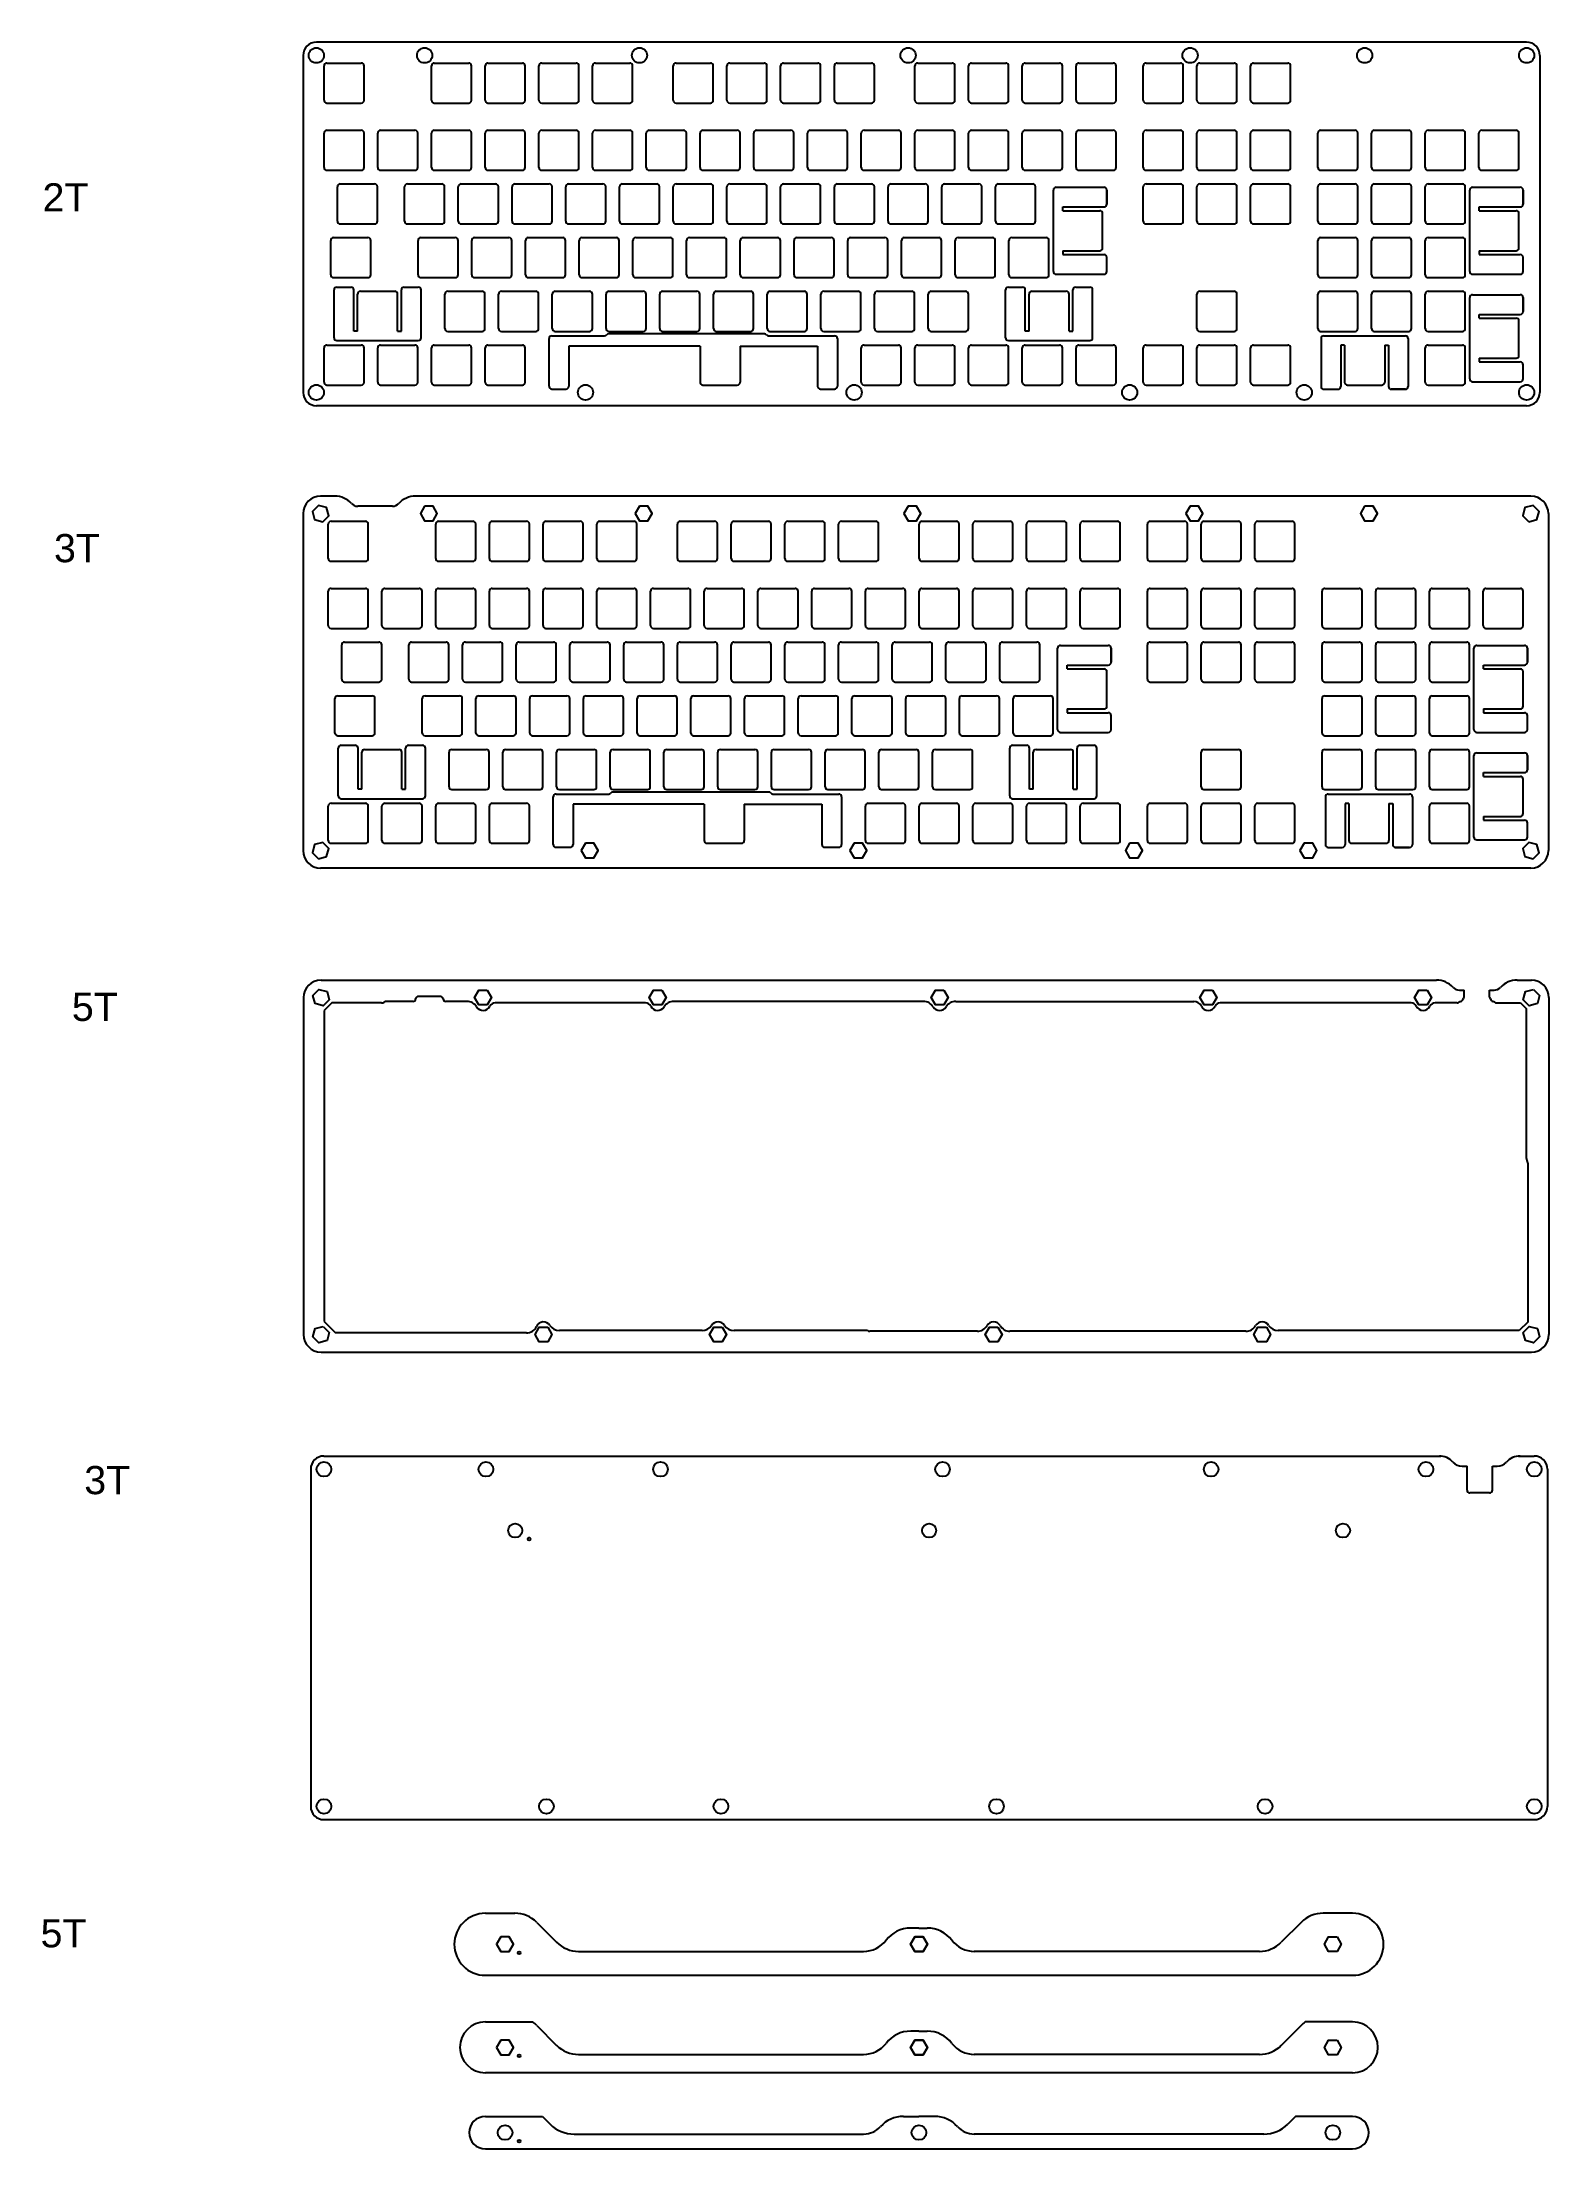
# Model space of a CAD drawing. Header units: millimetres. Extents: x 737 to 1271, y 570 to 1317.
import ezdxf

# ---------------------------------------------------------------- set-up
doc = ezdxf.new("R2010")
doc.units = ezdxf.units.MM
for name, color, linetype in [('받침5t', 122, 'Continuous'), ('보강판2t', 4, 'Continuous'), ('보강판3t', 30, 'Continuous'), ('중간5t', 150, 'Continuous'), ('하판 3t', 6, 'Continuous')]:
    doc.layers.add(name, color=color, linetype=linetype)
doc.styles.get("Standard").update_dxf_attribs({"font": 'arial.ttf'})

# ---------------------------------------------------------------- blocks, each defined once
blk = doc.blocks.new('switch hole for acrylic')
for p, q in [((-7.1, -6.1), (-7.1, 6.1)), ((-6.1, 7.1), (6.1, 7.1)), ((7.1, -6.1), (7.1, 6.1)), ((-6.1, -7.1), (6.1, -7.1))]:
    blk.add_line(p, q)
for centre, start, end in [((-6.1, 6.1), 90, 180), ((6.1, 6.1), 0, 90), ((-6.1, -6.1), 180, 270), ((6.1, -6.1), 270, 0)]:
    blk.add_arc(centre, 1, start, end)

msp = doc.modelspace()

# ---------------------------------------------------------------- linework, layer by layer
at = {"layer": '받침5t'}
for p, q in [((893.71, 653.52), (904.15, 653.52)), ((911.93, 650.3), (918.99, 643.24)), ((1183.05, 650.3), (1175.99, 643.24)), ((1201.27, 653.52), (1190.83, 653.52)), ((1047.49, 648.27), (1044.56, 648.27)), ((1047.49, 648.27), (1050.42, 648.27)), ((926.77, 640.02), (1027.88, 640.02)), ((1168.22, 640.02), (1067.11, 640.02)), ((893.71, 631.52), (1201.27, 631.52)), ((893.71, 614.96), (910.48, 614.96)), ((911.93, 613.74), (918.99, 606.68)), ((1183.05, 613.74), (1175.99, 606.68)), ((1201.27, 614.96), (1184.5, 614.96)), ((1047.49, 611.71), (1044.56, 611.71)), ((1047.49, 611.71), (1050.42, 611.71)), ((926.77, 603.46), (1027.88, 603.46)), ((1168.22, 603.46), (1067.11, 603.46)), ((1201.27, 596.96), (893.71, 596.96)), ((893.71, 581.46), (913.96, 581.46)), ((913.96, 581.46), (916.69, 578.72)), ((1041.96, 581.46), (1047.49, 581.46)), ((1053.02, 581.46), (1047.49, 581.46)), ((1181.02, 581.46), (1178.29, 578.72)), ((1201.27, 581.46), (1181.02, 581.46)), ((893.71, 569.96), (1201.27, 569.96)), ((925.18, 575.21), (1027.88, 575.21)), ((1169.8, 575.21), (1067.11, 575.21))]:
    msp.add_line(p, q, dxfattribs=at)
for points in [[(899.21, 645.12), (897.71, 642.52), (899.21, 639.92), (902.21, 639.92), (903.71, 642.52), (902.21, 645.12)], [(1045.99, 645.12), (1044.49, 642.52), (1045.99, 639.92), (1048.99, 639.92), (1050.49, 642.52), (1048.99, 645.12)], [(1048.99, 645.12), (1050.49, 642.52), (1048.99, 639.92), (1045.99, 639.92), (1044.49, 642.52), (1045.99, 645.12)], [(1195.77, 645.12), (1197.27, 642.52), (1195.77, 639.92), (1192.77, 639.92), (1191.27, 642.52), (1192.77, 645.12)], [(899.21, 608.56), (897.71, 605.96), (899.21, 603.36), (902.21, 603.36), (903.71, 605.96), (902.21, 608.56)], [(1045.99, 608.56), (1044.49, 605.96), (1045.99, 603.36), (1048.99, 603.36), (1050.49, 605.96), (1048.99, 608.56)], [(1048.99, 608.56), (1050.49, 605.96), (1048.99, 603.36), (1045.99, 603.36), (1044.49, 605.96), (1045.99, 608.56)], [(1195.77, 608.56), (1197.27, 605.96), (1195.77, 603.36), (1192.77, 603.36), (1191.27, 605.96), (1192.77, 608.56)]]:
    msp.add_lwpolyline(points, close=True, dxfattribs=at)
for centre, radius in [((905.71, 639.52), 0.5), ((905.71, 602.96), 0.5), ((900.71, 575.71), 2.6), ((1047.49, 575.71), 2.6), ((1047.49, 575.71), 2.6), ((1194.27, 575.71), 2.6), ((905.71, 572.71), 0.5)]:
    msp.add_circle(centre, radius, dxfattribs=at)
for centre, radius, start, end in [((893.71, 642.52), 11, 90, 270), ((904.15, 642.52), 11, 45, 90), ((1190.83, 642.52), 11, 90, 135), ((1201.27, 642.52), 11, 270, 90), ((926.77, 651.02), 11, 225, 270), ((1027.88, 650.02), 10, 270, 322.6168), ((1044.56, 637.27), 11, 90, 142.6168), ((1050.42, 637.27), 11, 37.3832, 90), ((1067.11, 650.02), 10, 217.3832, 270), ((1168.22, 651.02), 11, 270, 315), ((893.71, 605.96), 9, 90, 270), ((904.15, 605.96), 11, 45, 54.9032), ((1190.83, 605.96), 11, 125.0968, 135), ((1201.27, 605.96), 9, 270, 90), ((926.77, 614.46), 11, 225, 270), ((1027.88, 613.46), 10, 270, 322.6168), ((1044.56, 600.71), 11, 90, 142.6168), ((1050.42, 600.71), 11, 37.3832, 90), ((1067.11, 613.46), 10, 217.3832, 270), ((1168.22, 614.46), 11, 270, 315), ((893.71, 575.71), 5.75, 90, 270), ((925.18, 587.21), 12, 225, 270), ((1027.88, 583.21), 8, 270, 317.85164), ((1041.96, 570.46), 11, 90, 137.85164), ((1053.02, 570.46), 11, 42.14836, 90), ((1067.11, 583.21), 8, 222.14836, 270), ((1169.8, 587.21), 12, 270, 315), ((1201.27, 575.71), 5.75, 270, 90)]:
    msp.add_arc(centre, radius, start, end, dxfattribs=at)
at = {"layer": '보강판2t'}
for p, q in [((1263, 1317.24), (833.78, 1317.24)), ((829.08, 1312.54), (829.08, 1192.98)), ((1267.7, 1312.54), (1267.7, 1192.98)), ((1095.18, 1235.89), (1095.18, 1264.76)), ((1096.18, 1265.76), (1113.12, 1265.76)), ((1114.12, 1259.76), (1114.12, 1264.76)), ((1114.12, 1264.76), (1114.12, 1259.76)), ((1242.82, 1235.89), (1242.82, 1264.76)), ((1243.82, 1265.76), (1260.76, 1265.76)), ((1261.76, 1259.76), (1261.76, 1264.76)), ((1261.76, 1264.76), (1261.76, 1259.76)), ((1098.54, 1258.76), (1113.12, 1258.76)), ((1098.54, 1257.43), (1098.54, 1258.76)), ((1098.54, 1257.43), (1111.64, 1257.43)), ((1112.64, 1244.23), (1112.64, 1256.43)), ((1246.18, 1258.76), (1260.76, 1258.76)), ((1246.18, 1257.43), (1246.18, 1258.76)), ((1246.18, 1257.43), (1259.28, 1257.43)), ((1260.28, 1244.23), (1260.28, 1256.43)), ((1098.54, 1243.23), (1098.54, 1241.89)), ((1098.54, 1243.23), (1111.64, 1243.23)), ((1098.54, 1241.89), (1113.12, 1241.89)), ((1114.12, 1235.89), (1114.12, 1240.89)), ((1246.18, 1243.23), (1246.18, 1241.89)), ((1246.18, 1243.23), (1259.28, 1243.23)), ((1246.18, 1241.89), (1260.76, 1241.89)), ((1261.76, 1235.89), (1261.76, 1240.89)), ((1096.18, 1234.89), (1113.12, 1234.89)), ((1243.82, 1234.89), (1260.76, 1234.89)), ((840.07, 1212.4), (840.07, 1229.34)), ((841.07, 1230.34), (846.07, 1230.34)), ((847.07, 1214.75), (847.07, 1229.34)), ((848.41, 1214.75), (848.41, 1227.85)), ((849.41, 1228.85), (861.61, 1228.85)), ((862.61, 1214.75), (862.61, 1227.85)), ((863.94, 1214.75), (863.94, 1229.34)), ((864.94, 1230.34), (869.94, 1230.34)), ((870.94, 1212.4), (870.94, 1229.34)), ((1078.19, 1212.4), (1078.19, 1229.34)), ((1079.19, 1230.34), (1084.19, 1230.34)), ((1085.19, 1214.75), (1085.19, 1229.34)), ((1086.53, 1214.75), (1086.53, 1227.85)), ((1087.53, 1228.85), (1099.73, 1228.85)), ((1100.73, 1214.75), (1100.73, 1227.85)), ((1102.07, 1214.75), (1102.07, 1229.34)), ((1103.07, 1230.34), (1108.07, 1230.34)), ((1109.07, 1212.4), (1109.07, 1229.34)), ((1242.82, 1197.79), (1242.82, 1226.66)), ((1243.82, 1227.66), (1260.76, 1227.66)), ((1261.76, 1221.66), (1261.76, 1226.66)), ((1261.76, 1226.66), (1261.76, 1221.66)), ((1246.18, 1220.66), (1260.76, 1220.66)), ((1246.18, 1219.33), (1246.18, 1220.66)), ((1246.18, 1219.33), (1259.28, 1219.33)), ((1260.28, 1206.13), (1260.28, 1218.33)), ((841.07, 1211.4), (869.94, 1211.4)), ((848.41, 1214.75), (847.07, 1214.75)), ((862.61, 1214.75), (863.94, 1214.75)), ((916.3, 1195.18), (916.3, 1212.06)), ((917.3, 1213.06), (935.99, 1213.06)), ((992.66, 1213.76), (937.51, 1213.76)), ((994.18, 1213.06), (1017.55, 1213.06)), ((1018.55, 1212.06), (1018.55, 1195.18)), ((1079.19, 1211.4), (1108.07, 1211.4)), ((1086.53, 1214.75), (1085.19, 1214.75)), ((1100.73, 1214.75), (1102.07, 1214.75)), ((1190.11, 1212.06), (1190.11, 1195.12)), ((1191.11, 1213.06), (1219.99, 1213.06)), ((1220.99, 1212.06), (1220.99, 1195.12)), ((923.3, 1209.4), (923.3, 1195.18)), ((969.85, 1209.4), (923.3, 1209.4)), ((969.85, 1209.4), (969.85, 1196.6)), ((984.05, 1209.4), (1011.55, 1209.4)), ((984.05, 1209.4), (984.05, 1196.6)), ((1011.55, 1209.4), (1011.55, 1195.18)), ((1197.11, 1209.7), (1197.11, 1195.12)), ((1198.45, 1209.7), (1197.11, 1209.7)), ((1198.45, 1209.7), (1198.45, 1196.6)), ((1212.65, 1209.7), (1213.99, 1209.7)), ((1212.65, 1209.7), (1212.65, 1196.6)), ((1213.99, 1209.7), (1213.99, 1195.12)), ((1246.18, 1205.13), (1246.18, 1203.79)), ((1246.18, 1205.13), (1259.28, 1205.13)), ((1246.18, 1203.79), (1260.76, 1203.79)), ((1243.82, 1196.79), (1260.76, 1196.79)), ((1261.76, 1197.79), (1261.76, 1202.79)), ((1263, 1188.28), (833.78, 1188.28)), ((917.3, 1194.18), (922.39, 1194.18)), ((970.85, 1195.6), (983.05, 1195.6)), ((1012.55, 1194.18), (1017.55, 1194.18)), ((1191.11, 1194.12), (1196.11, 1194.12)), ((1199.45, 1195.6), (1211.65, 1195.6)), ((1214.99, 1194.12), (1219.99, 1194.12)), ((1219.99, 1194.12), (1214.99, 1194.12))]:
    msp.add_line(p, q, dxfattribs=at)
for centre in [(833.78, 1312.54), (872.18, 1312.54), (948.38, 1312.54), (1043.63, 1312.54), (1143.64, 1312.54), (1205.55, 1312.54), (1263, 1312.54), (833.78, 1192.98), (929.23, 1192.98), (1024.48, 1192.98), (1122.21, 1192.98), (1184.12, 1192.98), (1263, 1192.98)]:
    msp.add_circle(centre, 2.7, dxfattribs=at)
for centre, radius, start, end in [((833.78, 1312.54), 4.7, 90, 180), ((1263, 1312.54), 4.7, 0, 90), ((1096.18, 1264.76), 1, 90, 180), ((1113.12, 1264.76), 1, 0, 90), ((1113.12, 1264.76), 1, 360, 90), ((1243.82, 1264.76), 1, 90, 180), ((1260.76, 1264.76), 1, 0, 90), ((1260.76, 1264.76), 1, 360, 90), ((1111.64, 1256.43), 1, 0, 90), ((1113.12, 1259.76), 1, 270, 0), ((1259.28, 1256.43), 1, 0, 90), ((1260.76, 1259.76), 1, 270, 0), ((1111.64, 1244.23), 1, 270, 0), ((1113.12, 1240.89), 1, 0, 90), ((1259.28, 1244.23), 1, 270, 0), ((1260.76, 1240.89), 1, 0, 90), ((1096.18, 1235.89), 1, 180, 270), ((1113.12, 1235.89), 1, 270, 0), ((1243.82, 1235.89), 1, 180, 270), ((1260.76, 1235.89), 1, 270, 0), ((841.07, 1229.34), 1, 90, 180), ((846.07, 1229.34), 1, 360, 90), ((849.41, 1227.85), 1, 90, 180), ((861.61, 1227.85), 1, 0, 90), ((864.94, 1229.34), 1, 90, 180), ((869.94, 1229.34), 1, 360, 90), ((1079.19, 1229.34), 1, 90, 180), ((1084.19, 1229.34), 1, 360, 90), ((1087.53, 1227.85), 1, 90, 180), ((1099.73, 1227.85), 1, 0, 90), ((1103.07, 1229.34), 1, 90, 180), ((1108.07, 1229.34), 1, 360, 90), ((1243.82, 1226.66), 1, 90, 180), ((1260.76, 1226.66), 1, 0, 90), ((1260.76, 1226.66), 1, 360, 90), ((1259.28, 1218.33), 1, 0, 90), ((1260.76, 1221.66), 1, 270, 0), ((841.07, 1212.4), 1, 180, 270), ((869.94, 1212.4), 1, 270, 360), ((917.3, 1212.06), 1, 90, 180), ((935.99, 1214.06), 1, 270, 319.4584), ((937.51, 1212.76), 1, 90, 139.4584), ((992.66, 1212.76), 1, 40.5416, 90), ((994.18, 1214.06), 1, 220.5416, 270), ((1017.55, 1212.06), 1, 0, 90), ((1079.19, 1212.4), 1, 180, 270), ((1108.07, 1212.4), 1, 270, 0), ((1191.11, 1212.06), 1, 90, 180), ((1219.99, 1212.06), 1, 0, 90), ((1259.28, 1206.13), 1, 270, 0), ((1260.76, 1202.79), 1, 0, 90), ((970.85, 1196.6), 1, 180, 270), ((983.05, 1196.6), 1, 270, 0), ((1199.45, 1196.6), 1, 180, 270), ((1211.65, 1196.6), 1, 270, 0), ((1243.82, 1197.79), 1, 180, 270), ((1260.76, 1197.79), 1, 270, 0), ((833.78, 1192.98), 4.7, 180, 270), ((917.3, 1195.18), 1, 180, 270), ((922.3, 1195.18), 1, 270, 0), ((1012.55, 1195.18), 1, 180, 270), ((1017.55, 1195.18), 1, 270, 0), ((1191.11, 1195.12), 1, 180, 270), ((1196.11, 1195.12), 1, 270, 0), ((1214.99, 1195.12), 1, 180, 270), ((1219.99, 1195.12), 1, 270, 0), ((1219.99, 1195.12), 1, 270, 360), ((1263, 1192.98), 4.7, 270, 0)]:
    msp.add_arc(centre, radius, start, end, dxfattribs=at)
at = {"layer": '보강판3t'}
for p, q in [((840.32, 1156.22), (835.28, 1156.22)), ((860.8, 1152.63), (848.45, 1152.63)), ((1264.5, 1156.22), (868.93, 1156.22)), ((829.08, 1150.02), (829.08, 1030.46)), ((1270.7, 1150.02), (1270.7, 1030.46)), ((1096.68, 1073.37), (1096.68, 1102.25)), ((1097.68, 1103.25), (1114.62, 1103.25)), ((1115.62, 1097.25), (1115.62, 1102.25)), ((1115.62, 1102.25), (1115.62, 1097.25)), ((1244.32, 1073.37), (1244.32, 1102.25)), ((1245.32, 1103.25), (1262.26, 1103.25)), ((1263.26, 1097.25), (1263.26, 1102.25)), ((1263.26, 1102.25), (1263.26, 1097.25)), ((1100.04, 1096.25), (1114.62, 1096.25)), ((1100.04, 1094.91), (1100.04, 1096.25)), ((1100.04, 1094.91), (1113.14, 1094.91)), ((1114.14, 1081.71), (1114.14, 1093.91)), ((1247.68, 1096.25), (1262.26, 1096.25)), ((1247.68, 1094.91), (1247.68, 1096.25)), ((1247.68, 1094.91), (1260.78, 1094.91)), ((1261.78, 1081.71), (1261.78, 1093.91)), ((1100.04, 1080.71), (1100.04, 1079.37)), ((1100.04, 1080.71), (1113.14, 1080.71)), ((1100.04, 1079.37), (1114.62, 1079.37)), ((1115.62, 1073.37), (1115.62, 1078.37)), ((1247.68, 1080.71), (1247.68, 1079.37)), ((1247.68, 1080.71), (1260.78, 1080.71)), ((1247.68, 1079.37), (1262.26, 1079.37)), ((1263.26, 1073.37), (1263.26, 1078.37)), ((1097.68, 1072.37), (1114.62, 1072.37)), ((1245.32, 1072.37), (1262.26, 1072.37)), ((841.57, 1049.88), (841.57, 1066.82)), ((842.57, 1067.82), (847.57, 1067.82)), ((848.57, 1052.23), (848.57, 1066.82)), ((849.91, 1052.23), (849.91, 1065.33)), ((850.91, 1066.33), (863.11, 1066.33)), ((864.11, 1052.23), (864.11, 1065.33)), ((865.44, 1052.23), (865.44, 1066.82)), ((866.44, 1067.82), (871.44, 1067.82)), ((872.44, 1049.88), (872.44, 1066.82)), ((1079.69, 1049.88), (1079.69, 1066.82)), ((1080.69, 1067.82), (1085.69, 1067.82)), ((1086.69, 1052.23), (1086.69, 1066.82)), ((1088.03, 1052.23), (1088.03, 1065.33)), ((1089.03, 1066.33), (1101.23, 1066.33)), ((1102.23, 1052.23), (1102.23, 1065.33)), ((1103.57, 1052.23), (1103.57, 1066.82)), ((1104.57, 1067.82), (1109.57, 1067.82)), ((1110.57, 1049.88), (1110.57, 1066.82)), ((1244.32, 1035.27), (1244.32, 1064.15)), ((1245.32, 1065.15), (1262.26, 1065.15)), ((1263.26, 1059.15), (1263.26, 1064.15)), ((1263.26, 1064.15), (1263.26, 1059.15)), ((1247.68, 1058.15), (1262.26, 1058.15)), ((1247.68, 1056.81), (1247.68, 1058.15)), ((1247.68, 1056.81), (1260.78, 1056.81)), ((1261.78, 1043.61), (1261.78, 1055.81)), ((842.57, 1048.88), (871.44, 1048.88)), ((849.91, 1052.23), (848.57, 1052.23)), ((864.11, 1052.23), (865.44, 1052.23)), ((917.8, 1032.66), (917.8, 1049.54)), ((918.8, 1050.54), (937.49, 1050.54)), ((924.8, 1046.88), (924.8, 1032.66)), ((971.35, 1046.88), (924.8, 1046.88)), ((994.16, 1051.24), (939.01, 1051.24)), ((971.35, 1046.88), (971.35, 1034.08)), ((985.55, 1046.88), (1013.05, 1046.88)), ((985.55, 1046.88), (985.55, 1034.08)), ((995.68, 1050.54), (1019.05, 1050.54)), ((1013.05, 1046.88), (1013.05, 1032.66)), ((1020.05, 1049.54), (1020.05, 1032.66)), ((1080.69, 1048.88), (1109.57, 1048.88)), ((1088.03, 1052.23), (1086.69, 1052.23)), ((1102.23, 1052.23), (1103.57, 1052.23)), ((1191.61, 1049.54), (1191.61, 1032.6)), ((1192.61, 1050.54), (1221.49, 1050.54)), ((1198.61, 1047.18), (1198.61, 1032.6)), ((1199.95, 1047.18), (1198.61, 1047.18)), ((1199.95, 1047.18), (1199.95, 1034.08)), ((1214.15, 1047.18), (1215.49, 1047.18)), ((1214.15, 1047.18), (1214.15, 1034.08)), ((1215.49, 1047.18), (1215.49, 1032.6)), ((1222.49, 1049.54), (1222.49, 1032.6)), ((1247.68, 1042.61), (1247.68, 1041.27)), ((1247.68, 1042.61), (1260.78, 1042.61)), ((1247.68, 1041.27), (1262.26, 1041.27)), ((1263.26, 1035.27), (1263.26, 1040.27)), ((918.8, 1031.66), (923.89, 1031.66)), ((972.35, 1033.08), (984.55, 1033.08)), ((1014.05, 1031.66), (1019.05, 1031.66)), ((1192.61, 1031.6), (1197.61, 1031.6)), ((1200.95, 1033.08), (1213.15, 1033.08)), ((1216.49, 1031.6), (1221.49, 1031.6)), ((1221.49, 1031.6), (1216.49, 1031.6)), ((1245.32, 1034.27), (1262.26, 1034.27)), ((1264.5, 1024.26), (835.28, 1024.26))]:
    msp.add_line(p, q, dxfattribs=at)
for points in [[(833.15, 1147.9), (836.05, 1147.12), (838.18, 1149.25), (837.4, 1152.15), (834.5, 1152.92), (832.38, 1150.8)], [(872.17, 1152.62), (870.67, 1150.02), (872.17, 1147.42), (875.18, 1147.42), (876.68, 1150.02), (875.18, 1152.62)], [(948.37, 1152.62), (946.87, 1150.02), (948.37, 1147.42), (951.38, 1147.42), (952.88, 1150.02), (951.38, 1152.62)], [(1043.62, 1152.62), (1042.12, 1150.02), (1043.62, 1147.42), (1046.63, 1147.42), (1048.13, 1150.02), (1046.63, 1152.62)], [(1143.64, 1152.62), (1142.14, 1150.02), (1143.64, 1147.42), (1146.64, 1147.42), (1148.14, 1150.02), (1146.64, 1152.62)], [(1205.55, 1152.62), (1204.05, 1150.02), (1205.55, 1147.42), (1208.55, 1147.42), (1210.05, 1150.02), (1208.55, 1152.62)], [(1263.72, 1147.12), (1266.62, 1147.9), (1267.4, 1150.8), (1265.28, 1152.92), (1262.38, 1152.15), (1261.6, 1149.25)], [(834.5, 1027.56), (837.4, 1028.34), (838.18, 1031.24), (836.05, 1033.36), (833.15, 1032.58), (832.38, 1029.68)], [(929.23, 1033.06), (927.73, 1030.46), (929.23, 1027.86), (932.23, 1027.86), (933.73, 1030.46), (932.23, 1033.06)], [(1024.48, 1033.06), (1022.98, 1030.46), (1024.48, 1027.86), (1027.48, 1027.86), (1028.98, 1030.46), (1027.48, 1033.06)], [(1122.21, 1033.06), (1120.7, 1030.46), (1122.21, 1027.86), (1125.21, 1027.86), (1126.71, 1030.46), (1125.21, 1033.06)], [(1184.12, 1033.06), (1182.62, 1030.46), (1184.12, 1027.86), (1187.12, 1027.86), (1188.62, 1030.46), (1187.12, 1033.06)], [(1262.38, 1028.34), (1265.28, 1027.56), (1267.4, 1029.68), (1266.62, 1032.58), (1263.72, 1033.36), (1261.6, 1031.24)]]:
    msp.add_lwpolyline(points, close=True, dxfattribs=at)
for centre, radius, start, end in [((835.28, 1150.02), 6.2, 90, 180), ((840.32, 1148.22), 8, 42.32833, 90), ((848.45, 1155.63), 3, 222.32833, 270), ((860.8, 1155.63), 3, 270, 317.67167), ((868.93, 1148.22), 8, 90, 137.67167), ((1264.5, 1150.02), 6.2, 0, 90), ((1097.68, 1102.25), 1, 90, 180), ((1114.62, 1102.25), 1, 0, 90), ((1114.62, 1102.25), 1, 360, 90), ((1245.32, 1102.25), 1, 90, 180), ((1262.26, 1102.25), 1, 0, 90), ((1262.26, 1102.25), 1, 360, 90), ((1113.14, 1093.91), 1, 0, 90), ((1114.62, 1097.25), 1, 270, 0), ((1260.78, 1093.91), 1, 0, 90), ((1262.26, 1097.25), 1, 270, 0), ((1113.14, 1081.71), 1, 270, 0), ((1114.62, 1078.37), 1, 0, 90), ((1260.78, 1081.71), 1, 270, 0), ((1262.26, 1078.37), 1, 0, 90), ((1097.68, 1073.37), 1, 180, 270), ((1114.62, 1073.37), 1, 270, 0), ((1245.32, 1073.37), 1, 180, 270), ((1262.26, 1073.37), 1, 270, 0), ((842.57, 1066.82), 1, 90, 180), ((847.57, 1066.82), 1, 360, 90), ((850.91, 1065.33), 1, 90, 180), ((863.11, 1065.33), 1, 0, 90), ((866.44, 1066.82), 1, 90, 180), ((871.44, 1066.82), 1, 360, 90), ((1080.69, 1066.82), 1, 90, 180), ((1085.69, 1066.82), 1, 360, 90), ((1089.03, 1065.33), 1, 90, 180), ((1101.23, 1065.33), 1, 0, 90), ((1104.57, 1066.82), 1, 90, 180), ((1109.57, 1066.82), 1, 360, 90), ((1245.32, 1064.15), 1, 90, 180), ((1262.26, 1064.15), 1, 0, 90), ((1262.26, 1064.15), 1, 360, 90), ((1260.78, 1055.81), 1, 0, 90), ((1262.26, 1059.15), 1, 270, 0), ((842.57, 1049.88), 1, 180, 270), ((871.44, 1049.88), 1, 270, 360), ((918.8, 1049.54), 1, 90, 180), ((937.49, 1051.54), 1, 270, 319.4584), ((939.01, 1050.24), 1, 90, 139.4584), ((994.16, 1050.24), 1, 40.5416, 90), ((995.68, 1051.54), 1, 220.5416, 270), ((1019.05, 1049.54), 1, 0, 90), ((1080.69, 1049.88), 1, 180, 270), ((1109.57, 1049.88), 1, 270, 0), ((1192.61, 1049.54), 1, 90, 180), ((1221.49, 1049.54), 1, 0, 90), ((1260.78, 1043.61), 1, 270, 0), ((1262.26, 1040.27), 1, 0, 90), ((918.8, 1032.66), 1, 180, 270), ((923.8, 1032.66), 1, 270, 0), ((972.35, 1034.08), 1, 180, 270), ((984.55, 1034.08), 1, 270, 0), ((1014.05, 1032.66), 1, 180, 270), ((1019.05, 1032.66), 1, 270, 0), ((1192.61, 1032.6), 1, 180, 270), ((1197.61, 1032.6), 1, 270, 0), ((1200.95, 1034.08), 1, 180, 270), ((1213.15, 1034.08), 1, 270, 0), ((1216.49, 1032.6), 1, 180, 270), ((1221.49, 1032.6), 1, 270, 0), ((1221.49, 1032.6), 1, 270, 360), ((1245.32, 1035.27), 1, 180, 270), ((1262.26, 1035.27), 1, 270, 0), ((835.28, 1030.46), 6.2, 180, 270), ((1264.5, 1030.46), 6.2, 270, 0)]:
    msp.add_arc(centre, radius, start, end, dxfattribs=at)
at = {"layer": '중간5t'}
for p, q in [((835.45, 984.55), (1231.02, 984.55)), ((1239.15, 980.96), (1240.83, 980.96)), ((1240.83, 978.52), (1240.83, 980.96)), ((1249.83, 980.96), (1251.5, 980.96)), ((1249.83, 978.52), (1249.83, 980.96)), ((1259.64, 984.55), (1264.68, 984.55)), ((829.25, 978.35), (829.25, 858.79)), ((839.25, 976.45), (836.5, 973.7)), ((836.5, 973.7), (836.5, 863.44)), ((856.88, 976.45), (839.25, 976.45)), ((868, 976.95), (858.82, 976.95)), ((877.72, 978.75), (869.99, 978.75)), ((887.19, 976.95), (879.71, 976.95)), ((950.56, 976.45), (897.16, 976.45)), ((1049.11, 976.95), (960.53, 976.95)), ((1060.54, 976.95), (1144.96, 976.95)), ((1222.02, 976.45), (1154.33, 976.45)), ((1238.35, 976.45), (1230.53, 976.45)), ((1252.3, 976.45), (1260.88, 976.45)), ((1260.88, 976.45), (1262.88, 974.45)), ((1262.88, 974.45), (1262.88, 921.57)), ((1270.88, 978.35), (1270.88, 858.79)), ((1263.38, 919.63), (1263.38, 863.19)), ((836.5, 863.44), (840.55, 859.39)), ((908.25, 859.39), (840.55, 859.39)), ((970.6, 860.19), (919.98, 860.19)), ((1029.2, 860.19), (981.9, 860.19)), ((1068.2, 859.99), (1030.08, 859.99)), ((1163.45, 859.99), (1079.74, 859.99)), ((1260.38, 860.19), (1174.87, 860.19)), ((1263.38, 863.19), (1260.38, 860.19)), ((835.45, 852.59), (1264.68, 852.59))]:
    msp.add_line(p, q, dxfattribs=at)
for points in [[(837.58, 980.47), (838.35, 977.57), (836.23, 975.45), (833.33, 976.23), (832.55, 979.12), (834.68, 981.25)], [(894.4, 980.95), (895.91, 978.35), (894.4, 975.75), (891.4, 975.75), (889.9, 978.35), (891.4, 980.95)], [(956.32, 980.95), (957.82, 978.35), (956.32, 975.75), (953.31, 975.75), (951.81, 978.35), (953.31, 980.95)], [(1056.33, 980.95), (1057.83, 978.35), (1056.33, 975.75), (1053.33, 975.75), (1051.83, 978.35), (1053.33, 980.95)], [(1151.58, 980.95), (1153.08, 978.35), (1151.58, 975.75), (1148.58, 975.75), (1147.08, 978.35), (1148.58, 980.95)], [(1227.78, 980.95), (1229.28, 978.35), (1227.78, 975.75), (1224.78, 975.75), (1223.28, 978.35), (1224.78, 980.95)], [(1265.45, 981.25), (1267.58, 979.12), (1266.8, 976.23), (1263.9, 975.45), (1261.78, 977.57), (1262.56, 980.47)], [(836.23, 861.69), (838.35, 859.56), (837.58, 856.66), (834.68, 855.89), (832.55, 858.01), (833.33, 860.91)], [(915.84, 861.39), (917.34, 858.79), (915.84, 856.19), (912.83, 856.19), (911.33, 858.79), (912.83, 861.39)], [(977.75, 861.39), (979.25, 858.79), (977.75, 856.19), (974.75, 856.19), (973.24, 858.79), (974.75, 861.39)], [(1075.47, 861.39), (1076.97, 858.79), (1075.47, 856.19), (1072.47, 856.19), (1070.97, 858.79), (1072.47, 861.39)], [(1170.72, 861.39), (1172.22, 858.79), (1170.72, 856.19), (1167.72, 856.19), (1166.22, 858.79), (1167.72, 861.39)], [(1266.8, 860.91), (1267.58, 858.01), (1265.45, 855.89), (1262.56, 856.66), (1261.78, 859.56), (1263.9, 861.69)]]:
    msp.add_lwpolyline(points, close=True, dxfattribs=at)
for centre, radius, start, end in [((835.45, 978.35), 6.2, 90, 180), ((1231.02, 976.55), 8, 42.32833, 90), ((1239.15, 983.96), 3, 222.32833, 270), ((1251.5, 983.96), 3, 270, 317.67167), ((1259.64, 976.55), 8, 90, 137.67167), ((1264.68, 978.35), 6.2, 0, 90), ((856.88, 978.45), 2, 270, 298.95502), ((858.82, 974.95), 2, 90, 118.95502), ((868, 977.95), 1, 270, 354.26083), ((869.99, 977.75), 1, 90, 174.26083), ((877.72, 977.75), 1, 5.73917, 90), ((879.71, 977.95), 1, 185.73917, 270), ((887.19, 972.95), 4, 31.49257, 90), ((892.9, 976.45), 2.7, 211.49257, 334.81566), ((897.16, 974.45), 2, 90, 154.81566), ((950.56, 974.45), 2, 25.18434, 90), ((954.82, 976.45), 2.7, 205.18434, 328.50743), ((960.53, 972.95), 4, 90, 148.50743), ((1049.11, 972.95), 4, 31.49257, 90), ((1054.83, 976.45), 2.7, 211.49257, 328.50743), ((1060.54, 972.95), 4, 90, 148.50743), ((1144.96, 973.95), 3, 26.01437, 90), ((1150.08, 976.45), 2.7, 206.01437, 334.81566), ((1154.33, 974.45), 2, 90, 154.81566), ((1222.02, 974.45), 2, 25.18434, 90), ((1226.28, 976.45), 2.7, 205.18434, 334.81566), ((1230.53, 974.45), 2, 90, 154.81566), ((1238.35, 977.45), 1, 270, 311.93278), ((1239.69, 975.96), 1, 96.31677, 131.93283), ((1239.47, 977.95), 1, 276.31677, 354.26083), ((1241.46, 977.75), 1, 129.28365, 174.26083), ((1249.19, 977.75), 1, 5.73917, 50.71635), ((1251.18, 977.95), 1, 185.73917, 263.68323), ((1250.96, 975.96), 1, 48.06717, 83.68323), ((1252.3, 977.45), 1, 228.06717, 270), ((1264.88, 921.57), 2, 180, 208.95502), ((1261.38, 919.63), 2, 0, 28.95502), ((908.25, 863.39), 4, 270, 335.29726), ((914.33, 860.59), 2.7, 32.50094, 155.29726), ((919.98, 864.19), 4, 212.50094, 270), ((970.6, 864.19), 4, 270, 327.49906), ((976.25, 860.59), 2.7, 32.50094, 147.49906), ((981.9, 864.19), 4, 212.50094, 270), ((1030.08, 861.99), 2, 244.15807, 270), ((1068.2, 863.99), 4, 270, 329.50503), ((1073.97, 860.59), 2.7, 30.49497, 149.50503), ((1079.74, 863.99), 4, 210.49497, 270), ((1163.45, 863.99), 4, 270, 329.50503), ((1169.22, 860.59), 2.7, 32.50094, 149.50503), ((1174.87, 864.19), 4, 212.50094, 270), ((835.45, 858.79), 6.2, 180, 270), ((1264.68, 858.79), 6.2, 270, 0)]:
    msp.add_arc(centre, radius, start, end, dxfattribs=at)
at = {"layer": '하판 3t'}
for p, q in [((836.47, 815.71), (1232.52, 815.71)), ((1260.17, 815.71), (1265.7, 815.71)), ((831.77, 811.01), (831.77, 691.45)), ((1240.17, 812.12), (1241.85, 812.12)), ((1241.85, 803.62), (1241.85, 812.12)), ((1250.85, 803.62), (1250.85, 812.12)), ((1250.85, 812.12), (1252.52, 812.12)), ((1270.4, 811.01), (1270.4, 691.45)), ((1249.85, 802.62), (1242.85, 802.62)), ((836.47, 686.75), (1265.7, 686.75))]:
    msp.add_line(p, q, dxfattribs=at)
for centre, radius in [((836.47, 811.01), 2.6), ((893.92, 811.01), 2.6), ((955.83, 811.01), 2.6), ((1055.85, 811.01), 2.6), ((1151.1, 811.01), 2.6), ((1227.3, 811.01), 2.6), ((1265.7, 811.01), 2.6), ((904.3, 789.28), 2.5), ((909.3, 786.28), 0.5), ((1051.08, 789.28), 2.5), ((1197.86, 789.28), 2.5), ((836.47, 691.45), 2.6), ((915.35, 691.45), 2.6), ((977.26, 691.45), 2.6), ((1074.99, 691.45), 2.6), ((1170.24, 691.45), 2.6), ((1265.7, 691.45), 2.6)]:
    msp.add_circle(centre, radius, dxfattribs=at)
for centre, radius, start, end in [((836.47, 811.01), 4.7, 90, 180), ((1232.04, 809.21), 6.5, 42.32833, 90), ((1260.65, 809.21), 6.5, 90, 137.67167), ((1265.7, 811.01), 4.7, 0, 90), ((1240.17, 816.62), 4.5, 222.32833, 270), ((1252.52, 816.62), 4.5, 270, 317.67167), ((1242.85, 803.62), 1, 180, 270), ((1249.85, 803.62), 1, 270, 0), ((836.47, 691.45), 4.7, 180, 270), ((1265.7, 691.45), 4.7, 270, 0)]:
    msp.add_arc(centre, radius, start, end, dxfattribs=at)

# ---------------------------------------------------------------- block references
at = {"layer": '보강판2t'}
for p in [(843.6, 1302.71), (881.7, 1302.71), (900.75, 1302.71), (919.8, 1302.71), (938.85, 1302.71), (967.43, 1302.71), (986.48, 1302.71), (1005.53, 1302.71), (1024.58, 1302.71), (1053.15, 1302.71), (1072.2, 1302.71), (1091.25, 1302.71), (1110.3, 1302.71), (1134.11, 1302.71), (1153.16, 1302.71), (1172.21, 1302.71), (843.6, 1278.9), (862.65, 1278.9), (881.7, 1278.9), (900.75, 1278.9), (919.8, 1278.9), (938.85, 1278.9), (957.9, 1278.9), (976.95, 1278.9), (996, 1278.9), (1015.05, 1278.9), (1034.1, 1278.9), (1053.15, 1278.9), (1072.2, 1278.9), (1091.25, 1278.9), (1110.3, 1278.9), (1134.11, 1278.9), (1153.16, 1278.9), (1172.21, 1278.9), (1196.03, 1278.9), (1215.08, 1278.9), (1234.13, 1278.9), (1253.18, 1278.9), (848.36, 1259.85), (872.18, 1259.85), (891.23, 1259.85), (910.28, 1259.85), (929.33, 1259.85), (948.38, 1259.85), (967.43, 1259.85), (986.48, 1259.85), (1005.53, 1259.85), (1024.58, 1259.85), (1043.63, 1259.85), (1062.68, 1259.85), (1081.73, 1259.85), (1134.11, 1259.85), (1153.16, 1259.85), (1172.21, 1259.85), (1196.03, 1259.85), (1215.08, 1259.85), (1234.13, 1259.85), (845.98, 1240.8), (876.94, 1240.8), (895.99, 1240.8), (915.04, 1240.8), (934.09, 1240.8), (953.14, 1240.8), (972.19, 1240.8), (991.24, 1240.8), (1010.29, 1240.8), (1029.34, 1240.8), (1048.39, 1240.8), (1067.44, 1240.8), (1086.49, 1240.8), (1196.03, 1240.8), (1215.08, 1240.8), (1234.13, 1240.8), (886.46, 1221.75), (905.51, 1221.75), (924.56, 1221.75), (943.61, 1221.75), (962.66, 1221.75), (981.71, 1221.75), (1000.76, 1221.75), (1019.81, 1221.75), (1038.86, 1221.75), (1057.91, 1221.75), (1153.16, 1221.75), (1196.03, 1221.75), (1215.08, 1221.75), (1234.13, 1221.75), (843.6, 1202.7), (862.65, 1202.7), (881.7, 1202.7), (900.75, 1202.7), (1034.1, 1202.7), (1053.15, 1202.7), (1072.2, 1202.7), (1091.25, 1202.7), (1110.3, 1202.7), (1134.11, 1202.7), (1153.16, 1202.7), (1172.21, 1202.7), (1234.13, 1202.7)]:
    msp.add_blockref('switch hole for acrylic', p, dxfattribs=at)
at = {"layer": '보강판3t'}
for p in [(845.1, 1140.2), (883.2, 1140.2), (902.25, 1140.2), (921.3, 1140.2), (940.35, 1140.2), (968.93, 1140.2), (987.98, 1140.2), (1007.03, 1140.2), (1026.08, 1140.2), (1054.65, 1140.2), (1073.7, 1140.2), (1092.75, 1140.2), (1111.8, 1140.2), (1135.61, 1140.2), (1154.66, 1140.2), (1173.71, 1140.2), (845.1, 1116.38), (864.15, 1116.38), (883.2, 1116.38), (902.25, 1116.38), (921.3, 1116.38), (940.35, 1116.38), (959.4, 1116.38), (978.45, 1116.38), (997.5, 1116.38), (1016.55, 1116.38), (1035.6, 1116.38), (1054.65, 1116.38), (1073.7, 1116.38), (1092.75, 1116.38), (1111.8, 1116.38), (1135.61, 1116.38), (1154.66, 1116.38), (1173.71, 1116.38), (1197.53, 1116.38), (1216.58, 1116.38), (1235.63, 1116.38), (1254.68, 1116.38), (849.86, 1097.33), (873.68, 1097.33), (892.73, 1097.33), (911.78, 1097.33), (930.83, 1097.33), (949.88, 1097.33), (968.93, 1097.33), (987.98, 1097.33), (1007.03, 1097.33), (1026.08, 1097.33), (1045.13, 1097.33), (1064.18, 1097.33), (1083.23, 1097.33), (1135.61, 1097.33), (1154.66, 1097.33), (1173.71, 1097.33), (1197.53, 1097.33), (1216.58, 1097.33), (1235.63, 1097.33), (847.48, 1078.28), (878.44, 1078.28), (897.49, 1078.28), (916.54, 1078.28), (935.59, 1078.28), (954.64, 1078.28), (973.69, 1078.28), (992.74, 1078.28), (1011.79, 1078.28), (1030.84, 1078.28), (1049.89, 1078.28), (1068.94, 1078.28), (1087.99, 1078.28), (1197.53, 1078.28), (1216.58, 1078.28), (1235.63, 1078.28), (887.96, 1059.23), (907.01, 1059.23), (926.06, 1059.23), (945.11, 1059.23), (964.16, 1059.23), (983.21, 1059.23), (1002.26, 1059.23), (1021.31, 1059.23), (1040.36, 1059.23), (1059.41, 1059.23), (1154.66, 1059.23), (1197.53, 1059.23), (1216.58, 1059.23), (1235.63, 1059.23), (845.1, 1040.18), (864.15, 1040.18), (883.2, 1040.18), (902.25, 1040.18), (1035.6, 1040.18), (1054.65, 1040.18), (1073.7, 1040.18), (1092.75, 1040.18), (1111.8, 1040.18), (1135.61, 1040.18), (1154.66, 1040.18), (1173.71, 1040.18), (1235.63, 1040.18)]:
    msp.add_blockref('switch hole for acrylic', p, dxfattribs=at)

# ---------------------------------------------------------------- texts
at = {"layer": '받침5t', "insert": (735.98, 651.43), "char_height": 10, "attachment_point": 1}
msp.add_mtext_dynamic_manual_height_columns('5T', width=0.8037, gutter_width=12.5, heights=[0], dxfattribs=at)
at = {"layer": '보강판2t', "insert": (736.67, 1267.18), "char_height": 10, "attachment_point": 1}
msp.add_mtext_dynamic_manual_height_columns('2T', width=25.1771, gutter_width=12.5, heights=[0], dxfattribs=at)
at = {"layer": '보강판3t', "insert": (740.74, 1142.76), "char_height": 10, "attachment_point": 1}
msp.add_mtext_dynamic_manual_height_columns('3T', width=22.6479, gutter_width=12.5, heights=[0], dxfattribs=at)
at = {"layer": '중간5t', "insert": (747.07, 980.04), "char_height": 10, "attachment_point": 1}
msp.add_mtext_dynamic_manual_height_columns('5T', width=64.2137, gutter_width=12.5, heights=[0], dxfattribs=at)
at = {"layer": '하판 3t', "insert": (751.47, 812.18), "char_height": 10, "attachment_point": 1}
msp.add_mtext_dynamic_manual_height_columns('3T', width=1.8043, gutter_width=12.5, heights=[0], dxfattribs=at)

doc.saveas('drawing.dxf')
